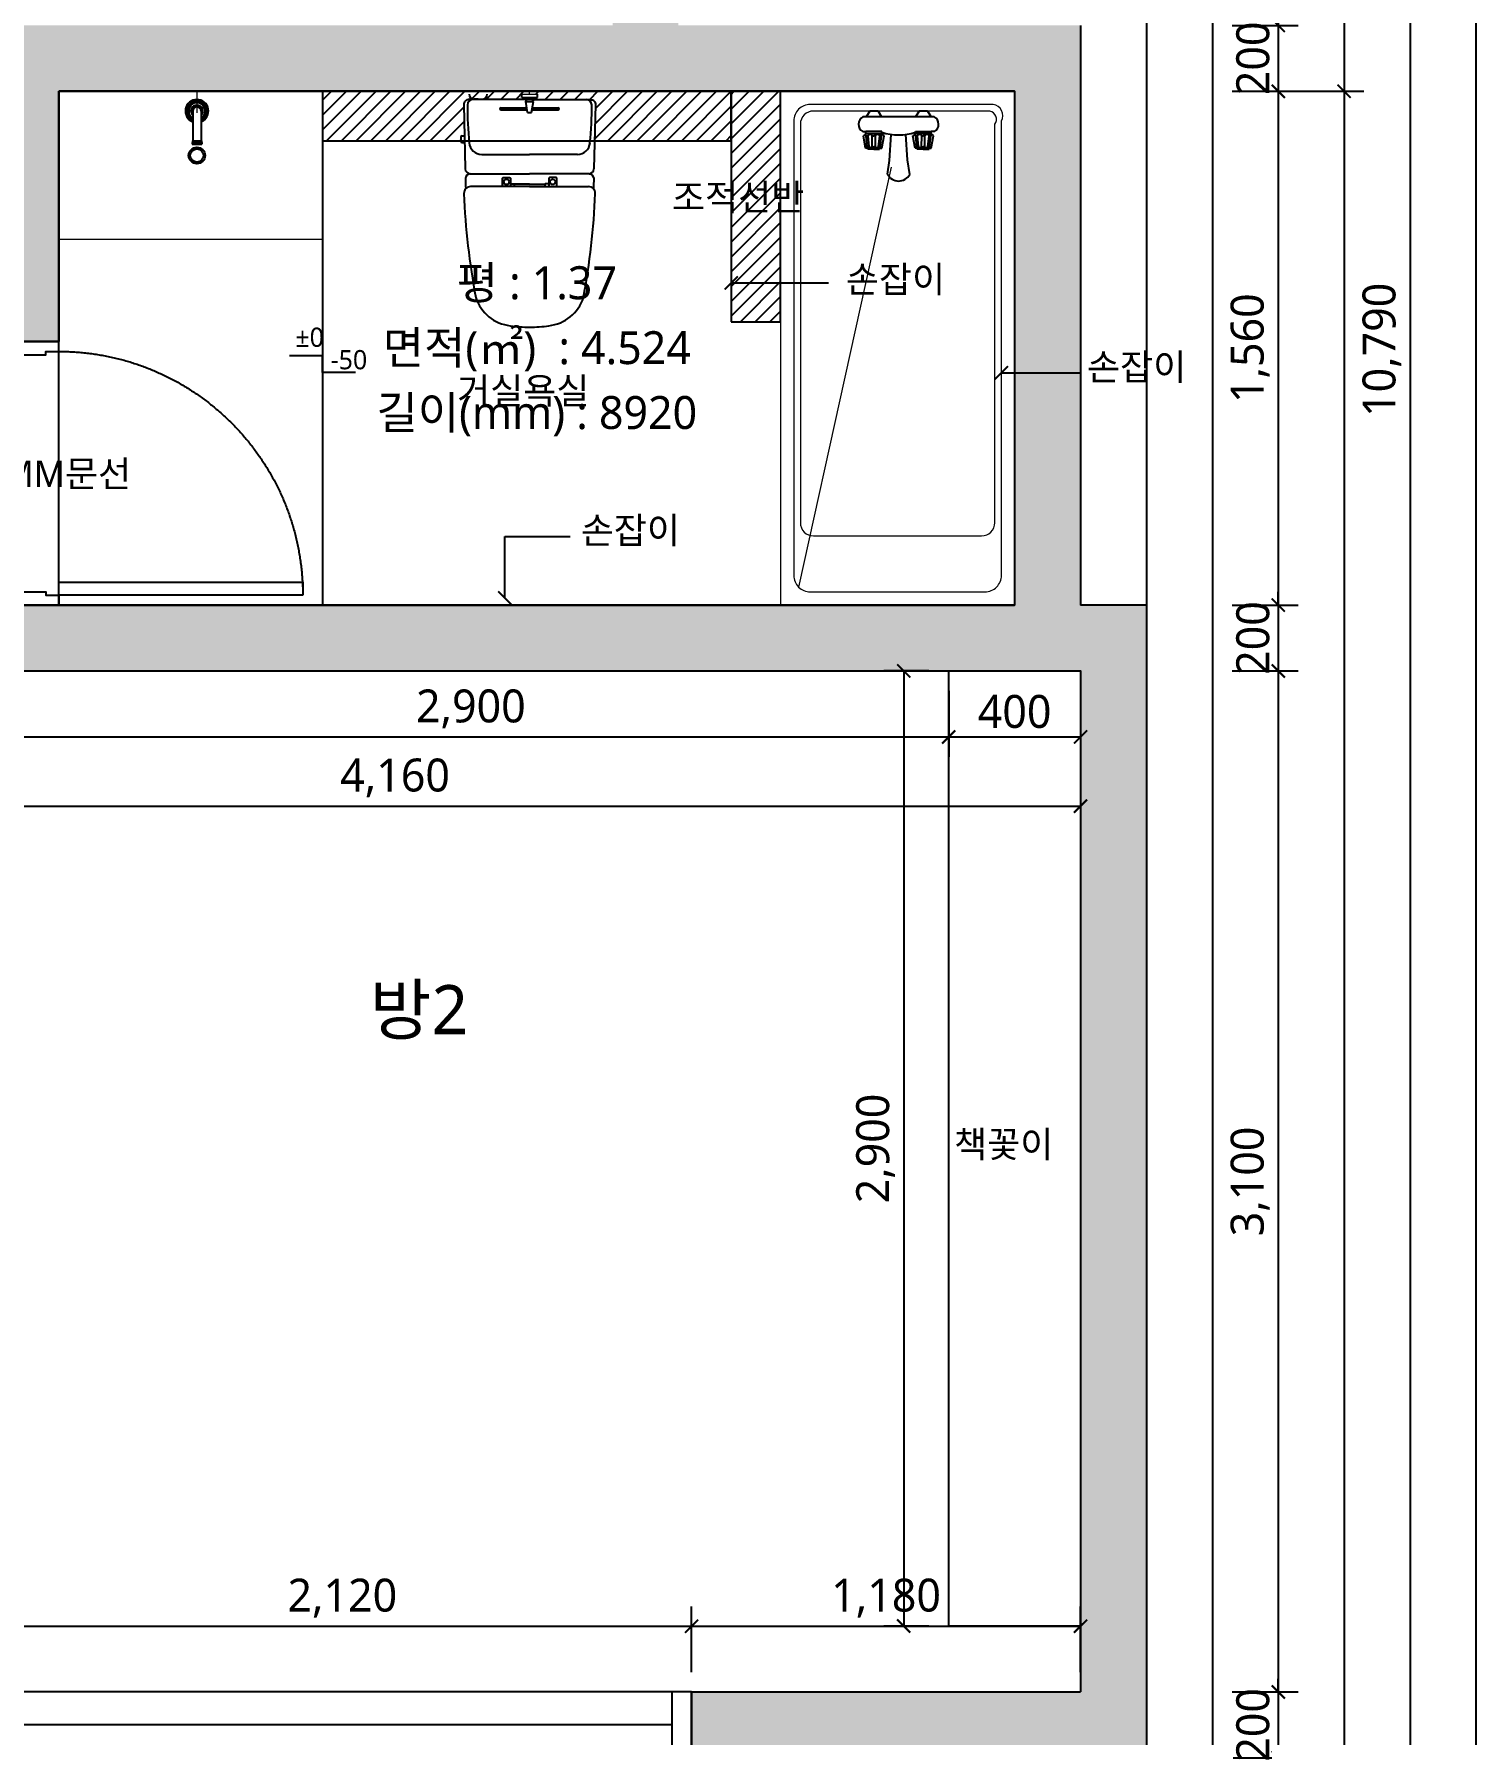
# Model space of a CAD drawing. Header units: millimetres. Extents: x 512 to 764439, y -71 to 559481.
# Drawn here: x 307791 to 312167, y 273533 to 278694 of the extents above; entities that cross this region are included whole.
import ezdxf
from ezdxf.enums import TextEntityAlignment as Align

# ---------------------------------------------------------------- set-up
doc = ezdxf.new("R2010")
doc.units = ezdxf.units.MM
doc.header["$LTSCALE"] = 50
for name, pattern in [('CENTER2', [28.575, 19.05, -3.175, 3.175, -3.175]), ('HIDDEN', [0.375, 0.25, -0.125]), ('HIDDEN2', [0.1875, 0.125, -0.0625])]:
    doc.linetypes.add(name, pattern=pattern)
for name, color, linetype in [('.', 8, 'Continuous'), ('CO-BATH', 6, 'Continuous'), ('DIM', 7, 'Continuous'), ('fin', 5, 'Continuous'), ('fur', 6, 'Continuous'), ('ha', 8, 'Continuous'), ('hid', 8, 'HIDDEN2'), ('HL', 6, 'HIDDEN'), ('red', 10, 'Continuous'), ('wall', 2, 'Continuous'), ('wall2', 3, 'Continuous'), ('WID', 4, 'Continuous'), ('win', 4, 'Continuous'), ('목공', 124, 'Continuous')]:
    doc.layers.add(name, color=color, linetype=linetype)
doc.layers.add('00', color=7, linetype='Continuous', lineweight=0)
doc.layers.add('text', color=7, linetype='Continuous', lineweight=0)
doc.layers.add('purge', color=190, linetype='Continuous', plot=False)
doc.styles.add('N 맑은고딕', font='malgun.ttf')
doc.styles.add('맑은 고딕', font='malgun.ttf')
doc.dimstyles.new('DH IN40', dxfattribs={"dimscale": 40, "dimtxt": 2.5, "dimasz": 1, "dimexe": 1.5, "dimexo": 1.5, "dimtad": 1, "dimdec": 7, "dimlunit": 6, "dimtxsty": '맑은 고딕', "dimblk": 'ARCHTICK', "dimcen": 2.5, "dimclrd": 256, "dimclre": 256, "dimclrt": 256, "dimadec": 0, "dimazin": 0, "dimtfac": 1, "dimtdec": 7, "dimtix": 1, "dimtmove": 0, "dimatfit": 3, "dimldrblk": 'ARCHTICK', "dimfxl": 1, "dimtfillclr": 1, "dimlwd": -1, "dimlwe": -1, "dimarcsym": 0})

# ---------------------------------------------------------------- blocks, each defined once
blk = doc.blocks.new('*U12')
at = {"layer": 'win', "linetype": 'Continuous'}
blk.add_line((60, 100), (2400, 100), dxfattribs=at)
for points in [[(0, 0), (2460, 0), (2460, 200), (0, 200)], [(0, 0), (60, 0), (60, 200), (0, 200)], [(2460, 0), (2400, 0), (2400, 200), (2460, 200)]]:
    blk.add_lwpolyline(points, close=True, dxfattribs=at)
blk = doc.blocks.new('*U772')
at = {"layer": 'win', "linetype": 'Continuous', "transparency": 33554687}
for points in [[(30, 940), (30, 200), (70, 200), (70, 940)], [(0, 200), (0, -30), (40, -30), (40, 160), (30, 160), (30, 200)], [(800, 200), (800, -30), (760, -30), (760, 160), (770, 160), (770, 200)]]:
    blk.add_lwpolyline(points, close=True, dxfattribs=at)
at = {"layer": 'win', "linetype": 'CENTER2', "ltscale": 20, "transparency": 33554687}
blk.add_arc((30, 200), 740, 0, 90, dxfattribs=at)
blk = doc.blocks.new('A$C4B2D31F0')
for p, q in [((168.9, 707.3), (216.9, 707.3)), ((192.9, 707.3), (192.9, 716))]:
    blk.add_line(p, q)
at = {"layer": 'fin', "color": 4}
for p, q in [((185, 690.9), (20.4, 690.9)), ((37.2, 692.3), (24.7, 692.3)), ((37.2, 692.3), (49.7, 692.3)), ((200.9, 690.9), (365.5, 690.9)), ((47.7, 523.7), (192.9, 523.7)), ((338.2, 523.7), (192.9, 523.7)), ((12.6, 465.9), (192.9, 465.9)), ((373.3, 465.9), (192.9, 465.9)), ((192.9, 426.6), (13.7, 426.6)), ((192.9, 426.6), (372.2, 426.6))]:
    blk.add_line(p, q, dxfattribs=at)
for points in [[(20.4, 690.9), (7.9, 690.9, 0.421209), (-7.1, 675.5), (-2.4, 480.5, 0.001659)], [(365.5, 690.9), (378, 690.9, -0.421209), (392.9, 675.5), (388.3, 480.5, -0.001659)], [(12.6, 465.9, 0.371724), (-1.8, 451.2, 0.003515), (-1, 420.3, 0.320541)], [(373.3, 465.9, -0.371724), (387.7, 451.2, -0.003515), (386.9, 420.3, -0.320541)]]:
    blk.add_lwpolyline(points, format="xyb", dxfattribs=at)
for centre, radius, start, end in [((1004.3, 663.1), 1000, 179.3116, 185.9437), ((20.4, 674.9), 16, 90, 179.3116), ((24.7, 707.3), 15, 180, 270), ((49.7, 707.3), 15, 270, 0), ((365.5, 674.9), 16, 0.6884, 90), ((-618.4, 663.1), 1000, 354.0563, 0.6884), ((49.4, 563.7), 40, 185.9437, 267.5129), ((336.5, 563.7), 40, 272.4871, 354.0563), ((12.6, 480.9), 15, 181.3651, 270), ((373.3, 480.9), 15, 270, 358.6349), ((13.7, 406.6), 20, 90, 182.3333), ((372.2, 406.6), 20, 357.6667, 90), ((2197.7, 495.6), 2205.9, 182.3333, 190.6081), ((-1811.8, 495.6), 2205.9, 349.3919, 357.6667), ((148.7, 128.9), 125.5, 198.2964, 263.4241), ((237.2, 128.9), 125.5, 276.5759, 341.7036), ((192.9, 405.9), 405.9, 261.6993, 270), ((192.9, 405.9), 405.9, 270, 278.3007)]:
    blk.add_arc(centre, radius, start, end, dxfattribs=at)
at = {"layer": 'HL', "linetype": 'Continuous'}
for p, q in [((168.9, 697.3), (168.9, 707.3)), ((168.9, 697.3), (216.9, 697.3)), ((186, 692.5), (180.6, 697.3)), ((181.6, 685.5), (186, 692.5)), ((187, 651.2), (181.6, 685.5)), ((181.6, 685.5), (204.3, 685.5)), ((186, 692.5), (199.9, 692.5)), ((198.9, 651.2), (204.3, 685.5)), ((199.9, 692.5), (205.3, 697.3)), ((204.3, 685.5), (199.9, 692.5)), ((216.9, 697.3), (216.9, 707.3)), ((106.4, 666.3), (184.4, 666.3)), ((106.4, 659.3), (185.5, 659.3)), ((187, 651.2), (198.9, 651.2)), ((200.4, 659.3), (279.4, 659.3)), ((201.4, 666.3), (279.4, 666.3)), ((-16, 576.9), (-16, 564.8)), ((-12, 580.9), (-4.8, 580.9)), ((-12, 560.8), (-4.3, 560.8)), ((192.9, 433.7), (146.6, 433.7)), ((192.9, 433.7), (239.3, 433.7))]:
    blk.add_line(p, q, dxfattribs=at)
for points in [[(110.4, 426.6), (110.4, 450.8, -0.414214), (114.4, 454.8), (130.9, 454.8, -0.414214), (134.9, 450.8), (134.9, 435.2), (134.9, 426.6)], [(134.9, 435.2), (144.6, 435.2, -0.414214), (146.6, 433.2), (146.6, 426.6)], [(251, 435.2), (241.3, 435.2, 0.414214), (239.3, 433.2), (239.3, 426.6)], [(275.5, 426.6), (275.5, 450.8, 0.414214), (271.5, 454.8), (255, 454.8, 0.414214), (251, 450.8), (251, 435.2), (251, 426.6)]]:
    blk.add_lwpolyline(points, format="xyb", dxfattribs=at)
for centre in [(122.9, 440.9), (262.9, 440.9)]:
    blk.add_circle(centre, 8, dxfattribs=at)
for centre, radius, start, end in [((106.4, 662.8), 3.5, 90, 270), ((279.4, 662.8), 3.5, 270, 90), ((-12, 576.9), 4, 90, 180), ((-12, 564.8), 4, 180, 270)]:
    blk.add_arc(centre, radius, start, end, dxfattribs=at)
blk = doc.blocks.new('A$C50C81EA5')
at = {"layer": 'WID'}
for p, q in [((97, 213.3), (99.5, 213.3)), ((97, 195.5), (97, 213.3)), ((97, 213.3), (99.5, 213.3)), ((97, 195.5), (97, 213.3)), ((99.5, 220.2), (137.4, 226.4)), ((99.5, 220.2), (137.4, 226.4)), ((99.5, 220.2), (104, 214.9)), ((99.5, 195.5), (99.5, 220.2)), ((99.5, 220.2), (104, 214.9)), ((99.5, 195.5), (99.5, 220.2)), ((104, 214.9), (137.5, 218)), ((104, 214.9), (137.5, 218)), ((104, 214.9), (104, 209.5)), ((104, 214.9), (104, 209.5)), ((104.5, 209.7), (137, 212.6)), ((104.5, 209.7), (137, 212.6)), ((137.5, 218), (137, 212.6)), ((137.5, 218), (137, 212.6)), ((143.2, 219), (137.4, 226.4)), ((143.2, 219), (137.4, 226.4)), ((141.3, 221.4), (137.5, 218)), ((141.3, 221.4), (137.5, 218)), ((143.2, 219), (150.2, 219)), ((143.2, 171.1), (143.2, 219)), ((143.2, 219), (150.2, 219)), ((143.2, 171.1), (143.2, 219)), ((150.2, 228.6), (150.2, 219)), ((150.2, 228.6), (150.2, 219)), ((150.2, 171.1), (150.2, 219)), ((150.2, 171.1), (150.2, 219)), ((195.3, 12), (195.3, 228.1)), ((195.3, 12), (195.3, 228.1)), ((212.4, 207.5), (195.3, 218.4)), ((212.4, 207.5), (195.3, 218.4)), ((212.4, 182.5), (212.4, 207.5)), ((212.4, 182.5), (212.4, 207.5)), ((97, 195.5), (97, 177.7)), ((97, 195.5), (97, 177.7)), ((97, 177.7), (99.5, 177.7)), ((97, 177.7), (99.5, 177.7)), ((99.5, 195.5), (99.5, 170.7)), ((99.5, 195.5), (99.5, 170.7)), ((99.5, 170.7), (104, 176)), ((99.5, 170.7), (104, 176)), ((99.5, 170.7), (137.4, 163.7)), ((99.5, 170.7), (137.4, 163.7)), ((104, 200.4), (104, 195.5)), ((104, 200.4), (137, 200)), ((104, 200.4), (104, 195.5)), ((104, 200.4), (137, 200)), ((104, 190.5), (104, 195.5)), ((104, 190.5), (104, 195.5)), ((104, 190.5), (137, 190.1)), ((104, 190.5), (137, 190.1)), ((104, 176), (104, 181.4)), ((104, 176), (104, 181.4)), ((104, 176), (137.5, 172.1)), ((104, 176), (137.5, 172.1)), ((104.5, 181.2), (137, 177.4)), ((104.5, 181.2), (137, 177.4)), ((137, 200), (137, 195)), ((137, 200), (137, 195)), ((137, 190.1), (137, 195)), ((137, 190.1), (137, 195)), ((137.5, 172.1), (137, 177.4)), ((137.5, 172.1), (137, 177.4)), ((143.2, 171.1), (137.4, 163.7)), ((143.2, 171.1), (137.4, 163.7)), ((141.3, 168.6), (137.5, 172.1)), ((141.3, 168.6), (137.5, 172.1)), ((143.2, 171.1), (150.2, 171.1)), ((143.2, 171.1), (150.2, 171.1)), ((212.4, 182.5), (195.3, 171.6)), ((212.4, 182.5), (195.3, 171.6)), ((21.3, 153.8), (62, 147.2)), ((21.3, 153.8), (62, 147.2)), ((62, 147.2), (141.5, 142.7)), ((62, 147.2), (141.5, 142.7)), ((20.3, 86.2), (64.1, 93.2)), ((20.3, 86.2), (64.1, 93.2)), ((64.1, 93.2), (141.5, 97.7)), ((64.1, 93.2), (141.5, 97.7)), ((97, 63.3), (99.5, 63.3)), ((97, 45.5), (97, 63.3)), ((97, 63.3), (99.5, 63.3)), ((97, 45.5), (97, 63.3)), ((99.5, 70.2), (137.4, 76.4)), ((99.5, 70.2), (137.4, 76.4)), ((99.5, 70.2), (104, 64.9)), ((99.5, 45.5), (99.5, 70.2)), ((99.5, 70.2), (104, 64.9)), ((99.5, 45.5), (99.5, 70.2)), ((104, 64.9), (137.5, 68)), ((104, 64.9), (137.5, 68)), ((104, 64.9), (104, 59.5)), ((104, 64.9), (104, 59.5)), ((104.5, 59.7), (137, 62.6)), ((104.5, 59.7), (137, 62.6)), ((137.5, 68), (137, 62.6)), ((137.5, 68), (137, 62.6)), ((143.2, 69), (137.4, 76.4)), ((143.2, 69), (137.4, 76.4)), ((141.3, 71.4), (137.5, 68)), ((141.3, 71.4), (137.5, 68)), ((143.2, 69), (150.2, 69)), ((143.2, 21.1), (143.2, 69)), ((143.2, 69), (150.2, 69)), ((143.2, 21.1), (143.2, 69)), ((150.2, 69), (150.2, 21.1)), ((150.2, 69), (150.2, 21.1)), ((212.4, 57.5), (195.3, 68.4)), ((212.4, 57.5), (195.3, 68.4)), ((212.4, 32.5), (212.4, 57.5)), ((212.4, 32.5), (212.4, 57.5)), ((97, 45.5), (97, 27.7)), ((97, 45.5), (97, 27.7)), ((97, 27.7), (99.5, 27.7)), ((97, 27.7), (99.5, 27.7)), ((99.5, 45.5), (99.5, 20.7)), ((99.5, 45.5), (99.5, 20.7)), ((99.5, 20.7), (104, 26)), ((99.5, 20.7), (104, 26)), ((99.5, 20.7), (137.4, 13.7)), ((99.5, 20.7), (137.4, 13.7)), ((104, 50.4), (104, 45.5)), ((104, 50.4), (137, 50)), ((104, 50.4), (104, 45.5)), ((104, 50.4), (137, 50)), ((104, 40.5), (104, 45.5)), ((104, 40.5), (104, 45.5)), ((104, 40.5), (137, 40.1)), ((104, 40.5), (137, 40.1)), ((104, 26), (104, 31.4)), ((104, 26), (104, 31.4)), ((104, 26), (137.5, 22.1)), ((104, 26), (137.5, 22.1)), ((104.5, 31.2), (137, 27.4)), ((104.5, 31.2), (137, 27.4)), ((137, 50), (137, 45)), ((137, 50), (137, 45)), ((137, 40.1), (137, 45)), ((137, 40.1), (137, 45)), ((137.5, 22.1), (137, 27.4)), ((137.5, 22.1), (137, 27.4)), ((143.2, 21.1), (137.4, 13.7)), ((143.2, 21.1), (137.4, 13.7)), ((141.3, 18.6), (137.5, 22.1)), ((141.3, 18.6), (137.5, 22.1)), ((143.2, 21.1), (150.2, 21.1)), ((143.2, 21.1), (150.2, 21.1)), ((150.2, 11.4), (150.2, 21.1)), ((150.2, 11.4), (150.2, 21.1)), ((212.4, 32.5), (195.3, 21.6)), ((212.4, 32.5), (195.3, 21.6))]:
    blk.add_line(p, q, dxfattribs=at)
for centre, radius, start, end in [((106.7, 204.9), 5.27, 114.695, 239.7227), ((106.7, 204.9), 5.27, 114.695, 239.7227), ((134.7, 206.3), 6.74, 289.9748, 70.0252), ((134.7, 206.3), 6.74, 289.9748, 70.0252), ((172.6, 215.7), 25.9, 28.6669, 149.9901), ((172.6, 215.7), 25.9, 28.6669, 149.9901), ((106.7, 186), 5.27, 120.2773, 245.305), ((106.7, 186), 5.27, 120.2773, 245.305), ((134.7, 183.8), 6.74, 289.9748, 70.0252), ((134.7, 183.8), 6.74, 289.9748, 70.0252), ((302.7, 120), 162.8, 161.712, 198.288), ((302.7, 120), 162.8, 161.712, 198.288), ((37.9, 119.7), 37.9, 116.0462, 242.3329), ((37.9, 119.7), 37.9, 116.0462, 242.3329), ((106.7, 54.9), 5.27, 114.695, 239.7227), ((106.7, 54.9), 5.27, 114.695, 239.7227), ((134.7, 56.3), 6.74, 289.9748, 70.0252), ((134.7, 56.3), 6.74, 289.9748, 70.0252), ((106.7, 36), 5.27, 120.2773, 245.305), ((106.7, 36), 5.27, 120.2773, 245.305), ((134.7, 33.8), 6.74, 289.9748, 70.0252), ((134.7, 33.8), 6.74, 289.9748, 70.0252), ((172.6, 24.4), 25.9, 210.0099, 331.3331), ((172.6, 24.4), 25.9, 210.0099, 331.3331)]:
    blk.add_arc(centre, radius, start, end, dxfattribs=at)
blk = doc.blocks.new('qussdfoiashfoi')
at = {"layer": 'ha', "linetype": 'Continuous'}
h = blk.add_hatch(color=256, dxfattribs=at)
h.dxf.hatch_style = 1
h.paths.add_polyline_path([(167853.5, 39235.2), (167853.5, 39565.2), (167623.5, 39565.2), (167623.5, 34425.2), (167853.5, 34425.2)])
h.paths.add_polyline_path([(166703.5, 38065.2), (165363.5, 38065.2), (165363.5, 37865.2), (166703.5, 37865.2)])
h.paths.add_polyline_path([(164463.5, 38065.2), (163453.5, 38065.2), (163453.5, 37035.2), (162123.5, 37035.2), (162123.5, 39365.2), (163323.5, 39365.2), (163323.5, 39565.2), (161923.5, 39565.2), (161923.5, 36255.2), (160823.5, 36255.2), (160823.5, 34875.2), (161023.5, 34875.2), (161023.5, 36055.2), (163483.5, 36055.2), (163483.5, 34735.2), (163253.5, 34735.2), (163253.5, 34555.2), (163513.5, 34555.2), (164353.5, 34555.2), (164353.5, 34735.2), (163653.5, 34735.2), (163653.5, 37865.2), (164463.5, 37865.2)])
h.paths.add_polyline_path([(163253.5, 36835.2), (163253.5, 36255.2), (162123.5, 36255.2), (162123.5, 36835.2)], flags=16)
h.paths.add_polyline_path([(163453.5, 33275.2), (163453.5, 33635.2), (163253.5, 33635.2), (163253.5, 33275.2), (162273.5, 33275.2), (162273.5, 33075.2), (163453.5, 33075.2)])
h.paths.add_polyline_path([(161373.5, 33275.2), (161023.5, 33275.2), (161023.5, 34315.2), (160823.5, 34315.2), (160823.5, 33275.2), (159913.5, 33275.2), (159913.5, 27845.2), (162303.5, 27845.2), (162303.5, 28905.2), (161883.5, 28905.2), (161883.5, 29425.2), (162383.5, 29425.2), (162383.5, 29625.2), (161663.5, 29625.2), (161663.5, 29425.2), (161663.5, 28045.2), (160113.5, 28045.2), (160113.5, 29425.2), (160883.5, 29425.2), (160883.5, 29625.2), (160233.5, 29625.2), (160233.5, 33075.2), (161023.5, 33075.2), (161373.5, 33075.2)])
h.paths.add_polyline_path([(164683.5, 33275.2), (164453.5, 33275.2), (164453.5, 29325.2), (164683.5, 29325.2)])
h.paths.add_polyline_path([(164683.5, 28375.2), (164483.5, 28375.2), (164483.5, 28285.2), (163813.5, 28285.2), (163813.5, 28085.2), (164483.5, 28085.2), (164483.5, 27845.2), (164683.5, 27845.2)])
h.paths.add_polyline_path([(169863.5, 32950.2), (169663.5, 32950.2), (169663.5, 29290.2), (169863.5, 29290.2), (169863.5, 29365.2), (170413.5, 29365.2), (170413.5, 29565.2), (169863.5, 29565.2)])
h.paths.add_polyline_path([(170523.5, 28245.2), (169863.5, 28245.2), (169863.5, 28400.2), (169663.5, 28400.2), (169663.5, 27845.2), (169863.5, 27845.2), (169863.5, 28045.2), (170523.5, 28045.2)])
h.paths.add_polyline_path([(174253.5, 32865.2), (174053.5, 32865.2), (174053.5, 34625.2), (172833.5, 34625.2), (172833.5, 37645.2), (171333.5, 37645.2), (171333.5, 37445.2), (172633.5, 37445.2), (172633.5, 34625.2), (170753.5, 34625.2), (170753.5, 34425.2), (170753.5, 33665.2), (170953.5, 33665.2), (170953.5, 34425.2), (173853.5, 34425.2), (173853.5, 32865.2), (173143.5, 32865.2), (170953.5, 32865.2), (170753.5, 32865.2), (170753.5, 32665.2), (174053.5, 32665.2), (174053.5, 29565.2), (172873.5, 29565.2), (172873.5, 29365.2), (174123.5, 29365.2), (174123.5, 28245.2), (172873.5, 28245.2), (172873.5, 28045.2), (174253.5, 28045.2)])
h.paths.add_polyline_path([(169853.5, 37445.2), (169983.5, 37445.2), (169983.5, 37645.2), (169303.5, 37645.2), (169303.5, 37445.2), (169653.5, 37445.2), (169653.5, 34425.2), (169853.5, 34425.2)])
h.paths.add_polyline_path([(171533.5, 39235.2), (171333.5, 39235.2), (171333.5, 38645.2), (171533.5, 38645.2)])
blk.add_line((171372.2, 34425.2), (171372.2, 34360.2))
at = {"color": 251}
blk.add_line((173478.5, 34195.2), (173198.2, 32919.8), dxfattribs=at)
blk.add_line((173478.5, 34195.2), (173198.2, 32919.8), dxfattribs=at)
at = {"linetype": 'Continuous'}
blk.add_lwpolyline([(171753.5, 33975.2), (170953.5, 33975.2), (170953.5, 34425.2), (171753.5, 34425.2)], close=True, dxfattribs=at)
blk.add_lwpolyline([(173853.5, 32865.2), (173853.5, 34425.2), (173143.5, 34425.2), (173143.5, 32865.2)], close=True)
blk.add_lwpolyline([(173853.5, 32865.2), (173853.5, 34425.2), (173143.5, 34425.2), (173143.5, 32865.2)], close=True)
at = {"color": 8}
blk.add_lwpolyline([(173478.5, 34385.2), (173233.5, 34385.2, 0.414214), (173183.5, 34335.2), (173183.5, 32955.2, 0.414214), (173233.5, 32905.2), (173763.5, 32905.2, 0.414214), (173813.5, 32955.2), (173813.5, 34335.2, 0.523943), (173788.5, 34385.2), (173478.5, 34385.2)], format="xyb", close=True, dxfattribs=at)
blk.add_lwpolyline([(173478.5, 34385.2), (173233.5, 34385.2, 0.414214), (173183.5, 34335.2), (173183.5, 32955.2, 0.414214), (173233.5, 32905.2), (173763.5, 32905.2, 0.414214), (173813.5, 32955.2), (173813.5, 34335.2, 0.523943), (173788.5, 34385.2), (173478.5, 34385.2)], format="xyb", close=True, dxfattribs=at)
at = {"color": 251}
blk.add_lwpolyline([(173478.5, 34365.2), (173243.5, 34365.2, 0.414214), (173203.5, 34325.2), (173203.5, 33115.2, 0.414214), (173243.5, 33075.2), (173753.5, 33075.2, 0.414214), (173793.5, 33115.2), (173793.5, 34325.2, 0.548489), (173778.5, 34365.2)], format="xyb", close=True, dxfattribs=at)
blk.add_lwpolyline([(173478.5, 34365.2), (173243.5, 34365.2, 0.414214), (173203.5, 34325.2), (173203.5, 33115.2, 0.414214), (173243.5, 33075.2), (173753.5, 33075.2, 0.414214), (173793.5, 33115.2), (173793.5, 34325.2, 0.548489), (173778.5, 34365.2)], format="xyb", close=True, dxfattribs=at)
at = {"layer": 'CO-BATH', "color": 8}
for p, q in [((171359.7, 34365.2), (171359.7, 34274.7)), ((171384.7, 34365.2), (171384.7, 34274.7)), ((171358.7, 34274.7), (171358.7, 34269.7)), ((171385.7, 34274.7), (171385.7, 34269.7)), ((171357.7, 34269.7), (171357.7, 34264.7)), ((171357.7, 34264.7), (171386.7, 34264.7)), ((171386.7, 34269.7), (171386.7, 34264.7))]:
    blk.add_line(p, q, dxfattribs=at)
at = {"layer": 'CO-BATH', "color": 251}
for p, q in [((171358.7, 34274.7), (171385.7, 34274.7)), ((171357.7, 34269.7), (171386.7, 34269.7))]:
    blk.add_line(p, q, dxfattribs=at)
at = {"layer": 'CO-BATH', "color": 8}
blk.add_circle((171372.2, 34230.2), 25, dxfattribs=at)
at = {"layer": 'CO-BATH', "color": 251}
blk.add_circle((171372.2, 34230.2), 20, dxfattribs=at)
at = {"layer": 'CO-BATH', "color": 8}
for radius, start, end in [(35, 290.9248, 249.0751), (12.5, 360, 180)]:
    blk.add_arc((171372.2, 34365.2), radius, start, end, dxfattribs=at)
at = {"layer": 'CO-BATH', "color": 251}
for radius, start, end in [(30, 294.6243, 245.3757), (25, 300, 240), (18, 313.9829, 226.017)]:
    blk.add_arc((171372.2, 34365.2), radius, start, end, dxfattribs=at)
at = {"layer": 'hid', "linetype": 'ByBlock'}
blk.add_line((171753.5, 34425.2), (171753.5, 32865.2), dxfattribs=at)
at = {"layer": 'wall'}
for p, q in [((174053.5, 34625.2), (174053.5, 32865.2)), ((173853.5, 34425.2), (170953.5, 34425.2)), ((170953.5, 34425.2), (170953.5, 33665.2)), ((173853.5, 34425.2), (173853.5, 32865.2)), ((170753.5, 33665.2), (170953.5, 33665.2)), ((170753.5, 32865.2), (170953.5, 32865.2)), ((170953.5, 32865.2), (173853.5, 32865.2)), ((174253.5, 32865.2), (174053.5, 32865.2)), ((174253.5, 32865.2), (174253.5, 28045.2)), ((170753.5, 32665.2), (174053.5, 32665.2)), ((174053.5, 32665.2), (174053.5, 29565.2)), ((172873.5, 29565.2), (174053.5, 29565.2)), ((172873.5, 29565.2), (172873.5, 29365.2))]:
    blk.add_line(p, q, dxfattribs=at)
blk.add_blockref('A$C4B2D31F0', (172188.8, 33709.1))
at = {"rotation": 90}
blk.add_blockref('A$C50C81EA5', (173621.5, 34152.7), dxfattribs=at)
blk = doc.blocks.new('_ArchTick')
at = {"color": 0, "linetype": 'ByBlock', "const_width": 0.15}
blk.add_lwpolyline([(-0.5, -0.5), (0.5, 0.5)], dxfattribs=at)
blk = doc.blocks.new('*D856')
at = {"layer": 'Defpoints', "color": 0, "linetype": 'Continuous', "transparency": 16777216}
for p in [(310566.6, 276760.4), (310430, 273860.4), (310566.6, 273860.4)]:
    blk.add_point(p, dxfattribs=at)
at = {"layer": 'DIM', "transparency": 16777216}
for p, q in [((310506.6, 276760.4), (310370, 276760.4)), ((310430, 276760.4), (310430, 273860.4)), ((310506.6, 273860.4), (310370, 273860.4))]:
    blk.add_line(p, q, dxfattribs=at)
at = {"layer": 'DIM', "linetype": 'Continuous', "transparency": 16777216, "xscale": 40, "yscale": 40, "zscale": 40}
for p, rotation in [((310430, 276760.4), 90), ((310430, 273860.4), 270)]:
    blk.add_blockref('_ArchTick', p, dxfattribs=dict(at, rotation=rotation))
at = {"layer": 'DIM', "linetype": 'Continuous', "transparency": 16777216, "insert": (310344.9, 275310.4), "char_height": 100, "attachment_point": 5, "rotation": 90, "style": '맑은 고딕'}
blk.add_mtext('2,900', dxfattribs=at)
blk = doc.blocks.new('*D898')
at = {"layer": 'Defpoints', "color": 0, "linetype": 'Continuous', "transparency": 16777216}
for p in [(311366.6, 278720.4), (311366.6, 278520.4), (311566.6, 278520.4)]:
    blk.add_point(p, dxfattribs=at)
at = {"layer": 'DIM', "transparency": 16777216}
for p, q in [((311566.6, 278720.4), (311566.6, 278760.4)), ((311426.6, 278720.4), (311626.6, 278720.4)), ((311566.6, 278720.4), (311566.6, 278520.4)), ((311426.6, 278520.4), (311626.6, 278520.4)), ((311566.6, 278520.4), (311566.6, 278480.4))]:
    blk.add_line(p, q, dxfattribs=at)
at = {"layer": 'DIM', "linetype": 'Continuous', "transparency": 16777216, "xscale": 40, "yscale": 40, "zscale": 40}
for p, rotation in [((311566.6, 278720.4), 270), ((311566.6, 278520.4), 90)]:
    blk.add_blockref('_ArchTick', p, dxfattribs=dict(at, rotation=rotation))
at = {"layer": 'DIM', "linetype": 'Continuous', "transparency": 16777216, "insert": (311489.9, 278620.4), "char_height": 100, "attachment_point": 5, "rotation": 90, "style": '맑은 고딕'}
blk.add_mtext('200', dxfattribs=at)
blk = doc.blocks.new('*D899')
at = {"layer": 'Defpoints', "color": 0, "linetype": 'Continuous', "transparency": 16777216}
for p in [(311366.6, 278520.4), (311366.6, 276960.4), (311566.6, 276960.4)]:
    blk.add_point(p, dxfattribs=at)
at = {"layer": 'DIM', "transparency": 16777216}
for p, q in [((311426.6, 278520.4), (311626.6, 278520.4)), ((311566.6, 278520.4), (311566.6, 276960.4)), ((311426.6, 276960.4), (311626.6, 276960.4))]:
    blk.add_line(p, q, dxfattribs=at)
at = {"layer": 'DIM', "linetype": 'Continuous', "transparency": 16777216, "xscale": 40, "yscale": 40, "zscale": 40}
for p, rotation in [((311566.6, 278520.4), 90), ((311566.6, 276960.4), 270)]:
    blk.add_blockref('_ArchTick', p, dxfattribs=dict(at, rotation=rotation))
at = {"layer": 'DIM', "linetype": 'Continuous', "transparency": 16777216, "insert": (311481.3, 277740.4), "char_height": 100, "attachment_point": 5, "rotation": 90, "style": '맑은 고딕'}
blk.add_mtext('1,560', dxfattribs=at)
blk = doc.blocks.new('*D900')
at = {"layer": 'Defpoints', "color": 0, "linetype": 'Continuous', "transparency": 16777216}
for p in [(311366.6, 276960.4), (311366.6, 276760.4), (311566.6, 276760.4)]:
    blk.add_point(p, dxfattribs=at)
at = {"layer": 'DIM', "transparency": 16777216}
for p, q in [((311566.6, 276960.4), (311566.6, 277000.4)), ((311426.6, 276960.4), (311626.6, 276960.4)), ((311566.6, 276960.4), (311566.6, 276760.4)), ((311426.6, 276760.4), (311626.6, 276760.4)), ((311566.6, 276760.4), (311566.6, 276720.4))]:
    blk.add_line(p, q, dxfattribs=at)
at = {"layer": 'DIM', "linetype": 'Continuous', "transparency": 16777216, "xscale": 40, "yscale": 40, "zscale": 40}
for p, rotation in [((311566.6, 276960.4), 270), ((311566.6, 276760.4), 90)]:
    blk.add_blockref('_ArchTick', p, dxfattribs=dict(at, rotation=rotation))
at = {"layer": 'DIM', "linetype": 'Continuous', "transparency": 16777216, "insert": (311489.9, 276860.4), "char_height": 100, "attachment_point": 5, "rotation": 90, "style": '맑은 고딕'}
blk.add_mtext('200', dxfattribs=at)
blk = doc.blocks.new('*D901')
at = {"layer": 'Defpoints', "color": 0, "linetype": 'Continuous', "transparency": 16777216}
for p in [(311366.6, 276760.4), (311366.6, 273660.4), (311566.6, 273660.4)]:
    blk.add_point(p, dxfattribs=at)
at = {"layer": 'DIM', "transparency": 16777216}
for p, q in [((311426.6, 276760.4), (311626.6, 276760.4)), ((311566.6, 276760.4), (311566.6, 273660.4)), ((311426.6, 273660.4), (311626.6, 273660.4))]:
    blk.add_line(p, q, dxfattribs=at)
at = {"layer": 'DIM', "linetype": 'Continuous', "transparency": 16777216, "xscale": 40, "yscale": 40, "zscale": 40}
for p, rotation in [((311566.6, 276760.4), 90), ((311566.6, 273660.4), 270)]:
    blk.add_blockref('_ArchTick', p, dxfattribs=dict(at, rotation=rotation))
at = {"layer": 'DIM', "linetype": 'Continuous', "transparency": 16777216, "insert": (311481.3, 275210.4), "char_height": 100, "attachment_point": 5, "rotation": 90, "style": '맑은 고딕'}
blk.add_mtext('3,100', dxfattribs=at)
blk = doc.blocks.new('*D902')
at = {"layer": 'Defpoints', "color": 0, "linetype": 'Continuous', "transparency": 16777216}
for p in [(311366.6, 273660.4), (311366.6, 273460.4), (311566.6, 273460.4)]:
    blk.add_point(p, dxfattribs=at)
at = {"layer": 'DIM', "transparency": 16777216}
for p, q in [((311566.6, 273660.4), (311566.6, 273700.4)), ((311426.6, 273660.4), (311626.6, 273660.4)), ((311566.6, 273660.4), (311566.6, 273460.4)), ((311426.6, 273460.4), (311626.6, 273460.4)), ((311566.6, 273460.4), (311566.6, 273420.4))]:
    blk.add_line(p, q, dxfattribs=at)
at = {"layer": 'DIM', "linetype": 'Continuous', "transparency": 16777216, "xscale": 40, "yscale": 40, "zscale": 40}
for p, rotation in [((311566.6, 273660.4), 270), ((311566.6, 273460.4), 90)]:
    blk.add_blockref('_ArchTick', p, dxfattribs=dict(at, rotation=rotation))
at = {"layer": 'DIM', "linetype": 'Continuous', "transparency": 16777216, "insert": (311489.9, 273560.4), "char_height": 100, "attachment_point": 5, "rotation": 90, "style": '맑은 고딕'}
blk.add_mtext('200', dxfattribs=at)
blk = doc.blocks.new('*D905')
at = {"layer": 'Defpoints', "color": 0, "linetype": 'Continuous', "transparency": 16777216}
for p in [(311366.6, 281740.4), (311366.6, 278520.4), (311766.6, 278520.4)]:
    blk.add_point(p, dxfattribs=at)
at = {"layer": 'DIM', "transparency": 16777216}
for p, q in [((311426.6, 281740.4), (311826.6, 281740.4)), ((311766.6, 281740.4), (311766.6, 278520.4)), ((311426.6, 278520.4), (311826.6, 278520.4))]:
    blk.add_line(p, q, dxfattribs=at)
at = {"layer": 'DIM', "linetype": 'Continuous', "transparency": 16777216, "xscale": 40, "yscale": 40, "zscale": 40}
for p, rotation in [((311766.6, 281740.4), 90), ((311766.6, 278520.4), 270)]:
    blk.add_blockref('_ArchTick', p, dxfattribs=dict(at, rotation=rotation))
at = {"layer": 'DIM', "linetype": 'Continuous', "transparency": 16777216, "insert": (311681.5, 280130.4), "char_height": 100, "attachment_point": 5, "rotation": 90, "style": '맑은 고딕'}
blk.add_mtext('3,220', dxfattribs=at)
blk = doc.blocks.new('*D906')
at = {"layer": 'Defpoints', "color": 0, "linetype": 'Continuous', "transparency": 16777216}
for p in [(311566.6, 283130.4), (311566.6, 272340.4), (311966.6, 272340.4)]:
    blk.add_point(p, dxfattribs=at)
at = {"layer": 'DIM', "transparency": 16777216}
for p, q in [((311626.6, 283130.4), (312026.6, 283130.4)), ((311966.6, 283130.4), (311966.6, 272340.4)), ((311626.6, 272340.4), (312026.6, 272340.4))]:
    blk.add_line(p, q, dxfattribs=at)
at = {"layer": 'DIM', "linetype": 'Continuous', "transparency": 16777216, "xscale": 40, "yscale": 40, "zscale": 40}
for p, rotation in [((311966.6, 283130.4), 90), ((311966.6, 272340.4), 270)]:
    blk.add_blockref('_ArchTick', p, dxfattribs=dict(at, rotation=rotation))
at = {"layer": 'DIM', "linetype": 'Continuous', "transparency": 16777216, "insert": (311881.3, 277735.4), "char_height": 100, "attachment_point": 5, "rotation": 90, "style": '맑은 고딕'}
blk.add_mtext('10,790', dxfattribs=at)
blk = doc.blocks.new('*D917')
at = {"layer": 'Defpoints', "color": 0, "linetype": 'Continuous', "transparency": 16777216}
for p in [(307666.6, 276760.4), (310566.6, 276760.4), (310566.6, 276560)]:
    blk.add_point(p, dxfattribs=at)
at = {"layer": 'DIM', "transparency": 16777216}
for p, q in [((307666.6, 276700.4), (307666.6, 276500)), ((310566.6, 276700.4), (310566.6, 276500)), ((307666.6, 276560), (310566.6, 276560))]:
    blk.add_line(p, q, dxfattribs=at)
at = {"layer": 'DIM', "linetype": 'Continuous', "transparency": 16777216, "xscale": 40, "yscale": 40, "zscale": 40, "rotation": 180}
blk.add_blockref('_ArchTick', (307666.6, 276560), dxfattribs=at)
at = {"layer": 'DIM', "linetype": 'Continuous', "transparency": 16777216, "xscale": 40, "yscale": 40, "zscale": 40}
blk.add_blockref('_ArchTick', (310566.6, 276560), dxfattribs=at)
at = {"layer": 'DIM', "linetype": 'Continuous', "transparency": 16777216, "insert": (309116.6, 276645.1), "char_height": 100, "attachment_point": 5, "style": '맑은 고딕'}
blk.add_mtext('2,900', dxfattribs=at)
blk = doc.blocks.new('*D918')
at = {"layer": 'Defpoints', "color": 0, "linetype": 'Continuous', "transparency": 16777216}
for p in [(310566.6, 276760.4), (310966.6, 276760.4), (310966.6, 276560)]:
    blk.add_point(p, dxfattribs=at)
at = {"layer": 'DIM', "transparency": 16777216}
for p, q in [((310566.6, 276700.4), (310566.6, 276500)), ((310966.6, 276700.4), (310966.6, 276500)), ((310566.6, 276560), (310966.6, 276560))]:
    blk.add_line(p, q, dxfattribs=at)
at = {"layer": 'DIM', "linetype": 'Continuous', "transparency": 16777216, "xscale": 40, "yscale": 40, "zscale": 40, "rotation": 180}
blk.add_blockref('_ArchTick', (310566.6, 276560), dxfattribs=at)
at = {"layer": 'DIM', "linetype": 'Continuous', "transparency": 16777216, "xscale": 40, "yscale": 40, "zscale": 40}
blk.add_blockref('_ArchTick', (310966.6, 276560), dxfattribs=at)
at = {"layer": 'DIM', "linetype": 'Continuous', "transparency": 16777216, "insert": (310766.6, 276636.7), "char_height": 100, "attachment_point": 5, "style": '맑은 고딕'}
blk.add_mtext('400', dxfattribs=at)
blk = doc.blocks.new('*D919')
at = {"layer": 'Defpoints', "color": 0, "linetype": 'Continuous', "transparency": 16777216}
for p in [(306806.6, 276560), (310966.6, 276560), (310966.6, 276350)]:
    blk.add_point(p, dxfattribs=at)
at = {"layer": 'DIM', "transparency": 16777216}
for p, q in [((306806.6, 276500), (306806.6, 276290)), ((310966.6, 276500), (310966.6, 276290)), ((306806.6, 276350), (310966.6, 276350))]:
    blk.add_line(p, q, dxfattribs=at)
at = {"layer": 'DIM', "linetype": 'Continuous', "transparency": 16777216, "xscale": 40, "yscale": 40, "zscale": 40, "rotation": 180}
blk.add_blockref('_ArchTick', (306806.6, 276350), dxfattribs=at)
at = {"layer": 'DIM', "linetype": 'Continuous', "transparency": 16777216, "xscale": 40, "yscale": 40, "zscale": 40}
blk.add_blockref('_ArchTick', (310966.6, 276350), dxfattribs=at)
at = {"layer": 'DIM', "linetype": 'Continuous', "transparency": 16777216, "insert": (308886.6, 276435.3), "char_height": 100, "attachment_point": 5, "style": '맑은 고딕'}
blk.add_mtext('4,160', dxfattribs=at)
blk = doc.blocks.new('*D921')
at = {"layer": 'Defpoints', "color": 0, "linetype": 'Continuous', "transparency": 16777216}
for p in [(309786.6, 273860), (307666.6, 273660.4), (309786.6, 273660.4)]:
    blk.add_point(p, dxfattribs=at)
at = {"layer": 'DIM', "transparency": 16777216}
for p, q in [((307666.6, 273720.4), (307666.6, 273920)), ((309786.6, 273720.4), (309786.6, 273920)), ((307666.6, 273860), (309786.6, 273860))]:
    blk.add_line(p, q, dxfattribs=at)
at = {"layer": 'DIM', "linetype": 'Continuous', "transparency": 16777216, "xscale": 40, "yscale": 40, "zscale": 40, "rotation": 180}
blk.add_blockref('_ArchTick', (307666.6, 273860), dxfattribs=at)
at = {"layer": 'DIM', "linetype": 'Continuous', "transparency": 16777216, "xscale": 40, "yscale": 40, "zscale": 40}
blk.add_blockref('_ArchTick', (309786.6, 273860), dxfattribs=at)
at = {"layer": 'DIM', "linetype": 'Continuous', "transparency": 16777216, "insert": (308726.6, 273945.3), "char_height": 100, "attachment_point": 5, "style": '맑은 고딕'}
blk.add_mtext('2,120', dxfattribs=at)
blk = doc.blocks.new('*D922')
at = {"layer": 'Defpoints', "color": 0, "linetype": 'Continuous', "transparency": 16777216}
for p in [(310966.6, 273860), (309786.6, 273660.4), (310966.6, 273660.4)]:
    blk.add_point(p, dxfattribs=at)
at = {"layer": 'DIM', "transparency": 16777216}
for p, q in [((309786.6, 273720.4), (309786.6, 273920)), ((310966.6, 273720.4), (310966.6, 273920)), ((309786.6, 273860), (310966.6, 273860))]:
    blk.add_line(p, q, dxfattribs=at)
at = {"layer": 'DIM', "linetype": 'Continuous', "transparency": 16777216, "xscale": 40, "yscale": 40, "zscale": 40, "rotation": 180}
blk.add_blockref('_ArchTick', (309786.6, 273860), dxfattribs=at)
at = {"layer": 'DIM', "linetype": 'Continuous', "transparency": 16777216, "xscale": 40, "yscale": 40, "zscale": 40}
blk.add_blockref('_ArchTick', (310966.6, 273860), dxfattribs=at)
at = {"layer": 'DIM', "linetype": 'Continuous', "transparency": 16777216, "insert": (310376.6, 273945.3), "char_height": 100, "attachment_point": 5, "style": '맑은 고딕'}
blk.add_mtext('1,180', dxfattribs=at)

msp = doc.modelspace()

# ---------------------------------------------------------------- hatches: boundary and pattern name
at = {"layer": '.', "linetype": 'Continuous', "true_color": 0x991b1e, "transparency": 33554559}
h = msp.add_hatch(dxfattribs=at)
h.set_pattern_fill('ANSI31', color=244, scale=10)
h.set_pattern_definition([(45, (-61314.15, 12269.408), (-22.4506403, 22.4506403), [])])
h.paths.add_polyline_path([(307666.5943044, 278520.37295821), (307636.5943044, 278520.37295821), (307636.5943044, 277760.37295821), (307666.5943044, 277760.37295821)])
h.paths.add_polyline_path([(306566.5943044, 278620.37295821), (305966.5943044, 278620.37295821), (305966.5943044, 278490.37295821), (306566.5943044, 278490.37295821)])
h.paths.add_polyline_path([(306766.5943044, 278520.37295821), (306566.5943044, 278520.37295821), (306566.5943044, 278490.37295821), (306766.5943044, 278490.37295821)])
h.paths.add_polyline_path([(304536.5943044, 278650.37295821), (304506.5943044, 278650.37295821), (304506.5943044, 278490.37295821), (304536.5943044, 278490.37295821)])
h.paths.add_polyline_path([(304766.5943044, 278520.37295821), (304536.5943044, 278520.37295821), (304536.5943044, 278490.37295821), (304766.5943044, 278490.37295821)])
h.paths.add_polyline_path([(304536.5943044, 278830.37295821), (304506.5943044, 278830.37295821), (304506.5943044, 278650.37295821), (304536.5943044, 278650.37295821)])
h.paths.add_polyline_path([(306216.5943044, 281740.37295821), (305816.5943044, 281740.37295821), (305816.5943044, 281540.37295821), (306216.5943044, 281540.37295821)])
h.paths.add_polyline_path([(310056.5943044, 278520.37295821), (309906.5943044, 278520.37295821), (309906.5943044, 277820.37295821), (310056.5943044, 277820.37295821)])
h = msp.add_hatch(dxfattribs=at)
h.set_pattern_fill('ANSI31', color=244, scale=10)
h.paths.add_polyline_path([(309094.819952, 278479.86007143, -0.4212091712), (309109.81569487, 278495.21741701), (309122.2278866, 278495.21741701), (309286.84114706, 278495.21741701), (309287.8779747, 278496.86878507), (309282.43410657, 278501.61847651), (309270.819952, 278501.61847651), (309270.819952, 278511.61847651), (309294.819952, 278511.61847651), (309294.819952, 278520.37295821), (308666.5943044, 278520.37295821), (308666.5943044, 278370.37295821), (309085.86620653, 278370.37295821), (309085.86620653, 278381.25441229, -0.4142135624), (309089.86620653, 278385.25441229), (309097.07438609, 278385.25441229)])
h.paths.add_polyline_path([(309906.5943044, 278520.37295821), (309294.819952, 278520.37295821), (309294.819952, 278511.61847651), (309318.819952, 278511.61847651), (309318.819952, 278501.61847651), (309307.20579744, 278501.61847651), (309301.76192931, 278496.86878507), (309302.79875695, 278495.21741701), (309467.41201741, 278495.21741701), (309479.82420914, 278495.21741701, -0.4212091712), (309494.819952, 278479.86007143), (309492.21089581, 278370.37295821), (309906.5943044, 278370.37295821)])

# ---------------------------------------------------------------- linework, layer by layer
at = {"layer": 'fur', "linetype": 'Continuous'}
msp.add_lwpolyline([(310566.5943044, 276760.37295821), (310966.5943044, 276760.37295821), (310966.5943044, 273860.37295821), (310566.5943044, 273860.37295821)], close=True, dxfattribs=at)
at = {"layer": 'purge', "linetype": 'Continuous'}
for points in [[(295826.5943044, 284660.37295821), (312166.5943044, 284660.37295821), (312166.5943044, 270940.37295821), (295826.5943044, 270940.37295821)], [(296026.5943044, 284460.37295821), (311966.5943044, 284460.37295821), (311966.5943044, 271140.37295821), (296026.5943044, 271140.37295821)], [(296226.5943044, 284260.37295821), (311766.5943044, 284260.37295821), (311766.5943044, 271340.37295821), (296226.5943044, 271340.37295821)], [(296426.5943044, 284060.37295821), (311566.5943044, 284060.37295821), (311566.5943044, 271540.37295821), (296426.5943044, 271540.37295821)], [(296626.5943044, 283860.37295821), (311366.5943044, 283860.37295821), (311366.5943044, 271740.37295821), (296626.5943044, 271740.37295821)], [(296826.5943044, 283660.37295821), (311166.5943044, 283660.37295821), (311166.5943044, 271940.37295821), (296826.5943044, 271940.37295821)]]:
    msp.add_lwpolyline(points, close=True, dxfattribs=at)
at = {"layer": 'red', "linetype": 'Continuous'}
msp.add_lwpolyline([(308766.5943044, 277666.95203025), (308666.5943044, 277666.95203025), (308666.5943044, 277716.95203025), (308566.5943044, 277716.95203025)], dxfattribs=at)
at = {"layer": 'wall2', "linetype": 'Continuous'}
for points in [[(308666.5943044, 278370.37295821), (309906.5943044, 278370.37295821), (309906.5943044, 278520.37295821), (308666.5943044, 278520.37295821)], [(309906.5943044, 277820.37295821), (310056.5943044, 277820.37295821), (310056.5943044, 278520.37295821), (309906.5943044, 278520.37295821)]]:
    msp.add_lwpolyline(points, close=True, dxfattribs=at)
at = {"layer": '목공', "color": 85, "linetype": 'Continuous', "true_color": 0x58ba48}
msp.add_lwpolyline([(307866.5943044, 278520.37295821), (310766.5943044, 278520.37295821), (310766.5943044, 276960.37295821), (307866.5943044, 276960.37295821)], close=True, dxfattribs=at)

# ---------------------------------------------------------------- block references
at = {"layer": '00'}
msp.add_blockref('qussdfoiashfoi', (136913.05013024, 244095.19644856), dxfattribs=at)
at = {"layer": 'win', "linetype": 'Continuous', "xscale": -1, "rotation": 270}
msp.add_blockref('*U772', (307666.59430663, 276960.37293809), dxfattribs=at)
at = {"layer": 'win', "linetype": 'Continuous', "rotation": 180}
msp.add_blockref('*U12', (309786.5943044, 273660.37295821), dxfattribs=at)

# ---------------------------------------------------------------- texts
at = {"layer": 'text', "attachment_point": 1, "style": 'N 맑은고딕'}
for s, width, gutter_width, insert, char_height in [('조적선반', 1069.9404269429, 500, (309726.69072131, 278238.81340709), 80), ('손잡이', 3739.8435210895, 746.99220336, (310254.67076972, 277989.5305608), 80), ('%%P0', 523.6226723338, 291.51444493, (308583.9365188, 277802.74125314), 58.302888987), ('-50', 523.6226723338, 291.51444493, (308690.82295868, 277734.5947538), 58.302888987), ('손잡이', 3739.8435210895, 746.99220336, (310986.1873947, 277723.46277677), 80), ('거실욕실', 3739.8435210895, 746.99220336, (309074.76839925, 277651.07601393), 80), ('12MM문선', 3739.8435210895, 746.99220336, (307576.63514139, 277398.98353828), 80), ('손잡이', 3739.8435210895, 746.99220336, (309449.93292441, 277227.22011881), 80), ('방2', 3739.8435210895, 746.99220336, (308809.68462316, 275806.61927222), 149.398440672), ('책꽃이', 2589.0878143029, 303.66652371, (310582.84530581, 275363.16946431), 80)]:
    msp.add_mtext_dynamic_manual_height_columns(s, width=width, gutter_width=gutter_width, heights=[0], dxfattribs=dict(at, insert=insert, char_height=char_height))
at = {"layer": '목공', "color": 7, "linetype": 'Continuous', "style": 'N 맑은고딕'}
msp.add_text('평 : 1.37', height=100, dxfattribs=at).set_placement((309316.5943044, 277940.37295821), align=Align.MIDDLE)
at = {"layer": '목공', "color": 85, "linetype": 'Continuous', "true_color": 0x58ba48, "style": 'N 맑은고딕'}
for s, p in [('면적(㎡)  : 4.524', (309316.5943044, 277740.37295821)), ('길이(mm) : 8920', (309316.5943044, 277540.37295821))]:
    msp.add_text(s, height=100, dxfattribs=at).set_placement(p, align=Align.MIDDLE)

# ---------------------------------------------------------------- dimensions: what is measured, and where the dimension line sits
at = {"layer": 'DIM', "linetype": 'Continuous'}
for base, p1, p2, picture, middle in [((311966.5943044017, 272340.3729582119), (311566.5943044014, 283130.3729582117), (311566.5943044014, 272340.3729582118), '*D906', (311881.2682174451, 277735.3729582118)), ((311766.5943044015, 278520.3729582119), (311366.5943044014, 281740.3729582117), (311366.5943044014, 278520.3729582118), '*D905', (311681.5399565754, 280130.3729582118)), ((310430.0000000002, 273860.3729582119), (310566.5943044014, 276760.3729582118), (310566.5943044014, 273860.3729582118), '*D856', (310344.9456521741, 275310.3729582118))]:
    dim = msp.add_linear_dim(base=base, p1=p1, p2=p2, angle=90, dimstyle='DH IN40', dxfattribs=at)
    dim.commit()
    dim.dimension.update_dxf_attribs({"geometry": picture, "text_midpoint": middle})
for base, p1, p2, picture, middle in [((311566.5943044029, 278520.3729582119), (311366.5943044014, 278720.3729582118), (311366.5943044014, 278520.3729582118), '*D898', (311489.9299022291, 278620.3729582118)), ((311566.5943044032, 276960.3729582119), (311366.5943044014, 278520.3729582118), (311366.5943044014, 276960.3729582118), '*D899', (311481.2682174466, 277740.3729582118)), ((311566.5943044033, 276760.3729582119), (311366.5943044014, 276960.3729582118), (311366.5943044014, 276760.3729582118), '*D900', (311489.9299022294, 276860.3729582118)), ((311566.5943044035, 273660.3729582119), (311366.5943044014, 276760.3729582118), (311366.5943044014, 273660.3729582118), '*D901', (311481.268217447, 275210.3729582118)), ((311566.5943044039, 273460.3729582118), (311366.5943044014, 273660.3729582118), (311366.5943044014, 273460.3729582117), '*D902', (311489.92990223, 273560.3729582118))]:
    dim = msp.add_linear_dim(base=base, p1=p1, p2=p2, angle=90, dimstyle='DH IN40', override={"dimtmove": 1}, dxfattribs=at)
    dim.commit()
    dim.dimension.update_dxf_attribs({"geometry": picture, "text_midpoint": middle})
for base, p1, p2, picture, middle in [((310566.5943044014, 276560), (307666.5943044014, 276760.3729582118), (310566.5943044014, 276760.3729582118), '*D917', (309116.5943044014, 276645.0543478261)), ((310966.5943044014, 276560), (310566.5943044014, 276760.3729582118), (310966.5943044014, 276760.3729582118), '*D918', (310766.5943044014, 276636.6644021739)), ((309786.5943044014, 273860), (307666.5943044014, 273660.3729582119), (309786.5943044014, 273660.3729582117), '*D921', (308726.5943044014, 273945.3260869565)), ((310966.5943044014, 273860), (309786.5943044014, 273660.3729582117), (310966.5943044014, 273660.3729582118), '*D922', (310376.5943044014, 273945.3260869565))]:
    dim = msp.add_linear_dim(base=base, p1=p1, p2=p2, dimstyle='DH IN40', override={"dimtmove": 1}, dxfattribs=at)
    dim.commit()
    dim.dimension.update_dxf_attribs({"geometry": picture, "text_midpoint": middle})
dim = msp.add_linear_dim(base=(310966.5943044014, 276350), p1=(306806.5943044014, 276560), p2=(310966.5943044014, 276560), dimstyle='DH IN40', dxfattribs=at)
dim.commit()
dim.dimension.update_dxf_attribs({"geometry": '*D919', "text_midpoint": (308886.5943044014, 276435.3260869565)})

# ---------------------------------------------------------------- leaders
at = {"linetype": 'Continuous'}
for points in [[(309906.5943044, 277938.63548655), (310201.43269305, 277938.63548655)], [(310726.5943044, 277665.76496146), (310966.5943044, 277665.76496146)], [(309219.4946704, 276981.75545995), (309219.4946704, 277168.85807202), (309417.67932107, 277168.85807202)]]:
    msp.add_leader(points, dimstyle='DH IN40', override={"dimgap": 0.625, "dimtad": 0}, dxfattribs=at)

doc.saveas('drawing.dxf')
